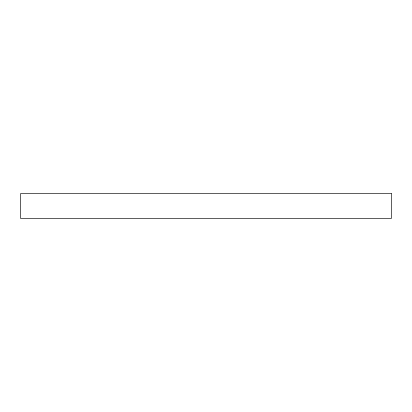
<?xml version="1.0" encoding="UTF-8"?>
<svg xmlns="http://www.w3.org/2000/svg" width="412" height="412" viewBox="0 0 412 412"><rect width="100%" height="100%" fill="white"/><g stroke="black" fill="none" stroke-linecap="round" stroke-linejoin="round"><path stroke-width="0.62" d="M391.4 193.558L20.6 193.558L20.6 218.442L391.4 218.442L391.4 193.558"/></g></svg>
